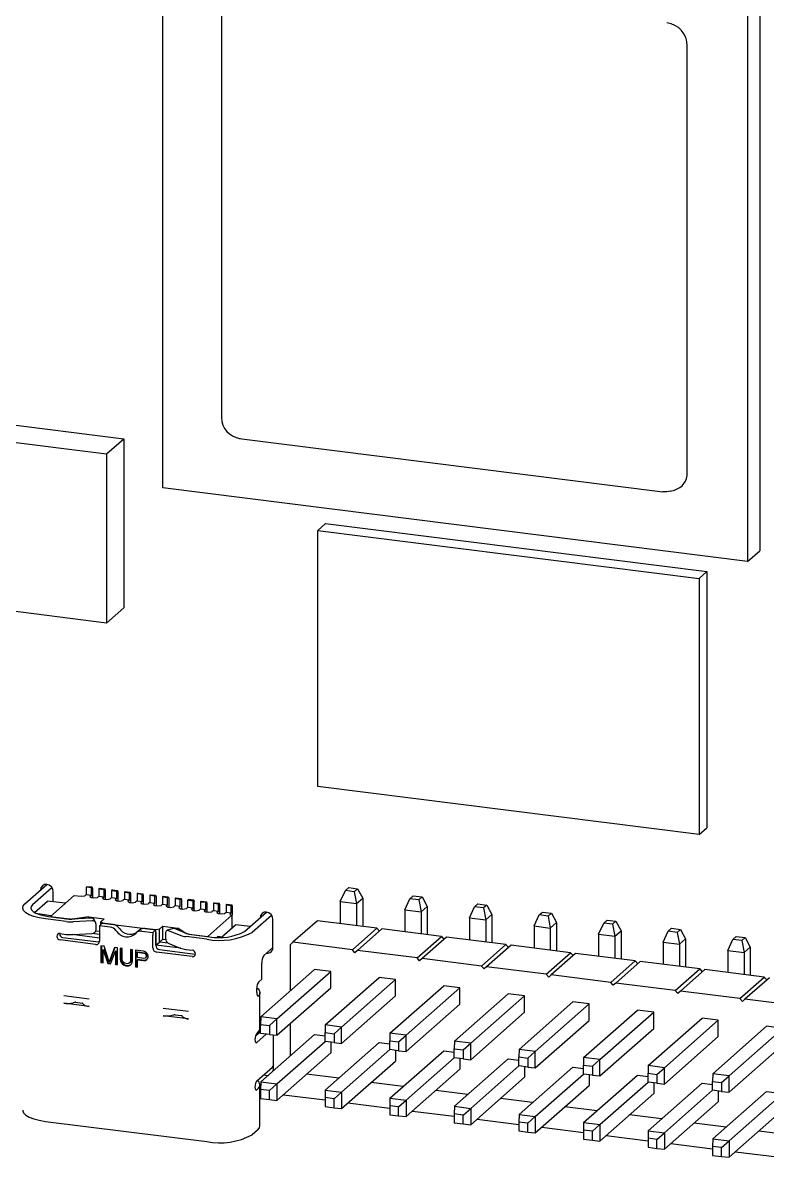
# Model space of a CAD drawing. Header units: millimetres. Extents: x 2 to 1109, y 2 to 430.
# Drawn here: x 430.37 to 457.77, y 232.26 to 274.01 of the extents above; entities that cross this region are included whole.
import ezdxf

# ---------------------------------------------------------------- set-up
doc = ezdxf.new("R2010")
doc.units = ezdxf.units.MM
doc.header["$LTSCALE"] = 0.5
doc.layers.add('几何体', color=7, linetype='Continuous')

msp = doc.modelspace()

# ---------------------------------------------------------------- linework, layer by layer
at = {"layer": '几何体'}
for p, q in [((435.527, 256.896), (435.527, 278.581)), ((457.487, 276.263), (457.487, 254.578)), ((457.042, 275.87), (457.042, 254.186)), ((437.681, 275.169), (437.681, 259.462)), ((454.825, 257.454), (454.825, 273.161)), ((427.546, 259.526), (434.094, 258.701)), ((426.91, 258.965), (433.458, 258.14)), ((433.458, 258.14), (434.094, 258.701)), ((434.094, 258.701), (434.094, 252.479)), ((438.342, 258.713), (453.926, 256.749)), ((433.458, 258.14), (433.458, 251.918)), ((457.042, 254.186), (435.527, 256.896)), ((454.189, 256.767), (454.352, 256.812)), ((453.941, 256.751), (453.926, 256.749)), ((441.225, 255.327), (441.508, 255.577)), ((441.508, 255.577), (455.54, 253.809)), ((441.225, 255.327), (455.257, 253.559)), ((441.225, 245.899), (441.225, 255.327)), ((457.042, 254.186), (457.487, 254.578)), ((455.257, 253.559), (455.54, 253.809)), ((455.257, 253.559), (455.257, 244.131)), ((455.54, 253.809), (455.54, 244.381)), ((433.458, 251.918), (426.91, 252.742)), ((433.458, 251.918), (434.094, 252.479)), ((455.257, 244.131), (441.225, 245.899)), ((455.257, 244.131), (455.54, 244.381)), ((430.455, 241.587), (431.26, 242.297)), ((431.447, 242.179), (430.736, 241.552)), ((432.735, 242.216), (432.71, 242.194)), ((432.897, 242.171), (432.71, 242.194)), ((432.71, 242.194), (432.71, 241.93)), ((432.922, 242.193), (432.735, 242.216)), ((432.897, 242.171), (432.922, 242.193)), ((432.897, 241.907), (432.897, 242.171)), ((432.922, 242.193), (432.939, 242.137)), ((442.245, 242.072), (442.368, 242.181)), ((442.368, 242.181), (442.694, 242.14)), ((431.389, 241.119), (432.269, 241.895)), ((431.494, 241.659), (431.494, 242.032)), ((432.269, 241.895), (432.526, 241.863)), ((432.526, 241.863), (432.655, 241.882)), ((432.71, 241.93), (432.655, 241.882)), ((432.71, 241.93), (432.897, 241.907)), ((432.842, 241.858), (432.897, 241.907)), ((432.842, 241.858), (432.9, 241.815)), ((432.9, 241.815), (432.994, 241.804)), ((432.939, 242.137), (432.939, 241.831)), ((432.939, 241.831), (432.939, 241.811)), ((432.994, 241.804), (433.123, 241.823)), ((433.178, 241.871), (433.123, 241.823)), ((433.202, 242.157), (433.178, 242.135)), ((433.178, 242.135), (433.365, 242.112)), ((433.178, 242.135), (433.178, 241.871)), ((433.178, 241.871), (433.365, 241.848)), ((433.202, 242.157), (433.389, 242.134)), ((433.31, 241.799), (433.365, 241.848)), ((433.31, 241.799), (433.368, 241.756)), ((433.365, 242.112), (433.389, 242.134)), ((433.365, 241.848), (433.365, 242.112)), ((433.368, 241.756), (433.462, 241.745)), ((433.389, 242.134), (433.407, 242.078)), ((433.407, 242.078), (433.407, 241.772)), ((433.407, 241.772), (433.407, 241.752)), ((433.462, 241.745), (433.59, 241.764)), ((433.645, 241.812), (433.59, 241.764)), ((433.67, 242.098), (433.645, 242.076)), ((433.645, 242.076), (433.832, 242.053)), ((433.645, 242.076), (433.645, 241.812)), ((433.645, 241.812), (433.832, 241.789)), ((433.67, 242.098), (433.857, 242.075)), ((433.778, 241.741), (433.832, 241.789)), ((433.832, 242.053), (433.857, 242.075)), ((433.832, 241.789), (433.832, 242.053)), ((433.857, 242.075), (433.875, 242.02)), ((433.875, 242.02), (433.875, 241.713)), ((434.113, 241.754), (434.058, 241.705)), ((434.138, 242.039), (434.113, 242.017)), ((434.113, 242.017), (434.3, 241.994)), ((434.113, 242.017), (434.113, 241.754)), ((434.113, 241.754), (434.3, 241.73)), ((434.138, 242.039), (434.325, 242.016)), ((434.3, 241.994), (434.325, 242.016)), ((434.3, 241.73), (434.3, 241.994)), ((434.325, 242.016), (434.342, 241.961)), ((434.342, 241.961), (434.342, 241.654)), ((434.605, 241.98), (434.581, 241.959)), ((434.581, 241.959), (434.768, 241.935)), ((434.581, 241.959), (434.581, 241.695)), ((434.605, 241.98), (434.792, 241.957)), ((434.768, 241.935), (434.792, 241.957)), ((434.768, 241.671), (434.768, 241.935)), ((434.792, 241.957), (434.81, 241.902)), ((434.81, 241.902), (434.81, 241.595)), ((435.073, 241.921), (435.048, 241.9)), ((435.048, 241.9), (435.235, 241.876)), ((435.048, 241.9), (435.048, 241.636)), ((435.073, 241.921), (435.26, 241.898)), ((435.235, 241.876), (435.26, 241.898)), ((435.235, 241.612), (435.235, 241.876)), ((435.26, 241.898), (435.278, 241.843)), ((435.278, 241.843), (435.278, 241.536)), ((435.541, 241.863), (435.516, 241.841)), ((435.516, 241.841), (435.703, 241.817)), ((435.516, 241.841), (435.516, 241.577)), ((435.541, 241.863), (435.728, 241.839)), ((435.703, 241.817), (435.728, 241.839)), ((435.703, 241.553), (435.703, 241.817)), ((435.728, 241.839), (435.746, 241.784)), ((435.746, 241.784), (435.746, 241.477)), ((436.009, 241.804), (435.984, 241.782)), ((435.984, 241.782), (436.171, 241.758)), ((435.984, 241.782), (435.984, 241.518)), ((436.009, 241.804), (436.196, 241.78)), ((436.171, 241.758), (436.196, 241.78)), ((436.171, 241.494), (436.171, 241.758)), ((436.196, 241.78), (436.213, 241.725)), ((442.057, 241.667), (442.245, 242.072)), ((442.571, 242.031), (442.245, 242.072)), ((442.694, 242.14), (442.571, 242.031)), ((442.571, 242.031), (442.656, 241.592)), ((442.656, 241.592), (442.882, 241.791)), ((442.694, 242.14), (442.882, 241.791)), ((442.882, 241.791), (442.882, 240.749)), ((444.433, 241.368), (444.621, 241.773)), ((444.621, 241.773), (444.744, 241.882)), ((444.947, 241.732), (444.621, 241.773)), ((444.744, 241.882), (445.07, 241.841)), ((445.07, 241.841), (444.947, 241.732)), ((445.07, 241.841), (445.258, 241.492)), ((430.807, 241.266), (431.283, 241.686)), ((431.938, 241.603), (431.283, 241.686)), ((433.778, 241.741), (433.836, 241.698)), ((433.836, 241.698), (433.929, 241.686)), ((433.875, 241.713), (433.874, 241.693)), ((433.929, 241.686), (434.058, 241.705)), ((434.245, 241.682), (434.3, 241.73)), ((434.245, 241.682), (434.303, 241.639)), ((434.303, 241.639), (434.397, 241.627)), ((434.342, 241.654), (434.342, 241.634)), ((434.397, 241.627), (434.526, 241.646)), ((434.581, 241.695), (434.526, 241.646)), ((434.581, 241.695), (434.768, 241.671)), ((434.713, 241.623), (434.768, 241.671)), ((434.713, 241.623), (434.771, 241.58)), ((434.771, 241.58), (434.865, 241.568)), ((434.81, 241.595), (434.81, 241.575)), ((434.865, 241.568), (434.994, 241.587)), ((435.048, 241.636), (434.994, 241.587)), ((435.048, 241.636), (435.235, 241.612)), ((435.181, 241.564), (435.235, 241.612)), ((435.181, 241.564), (435.239, 241.521)), ((435.239, 241.521), (435.332, 241.509)), ((435.278, 241.536), (435.278, 241.516)), ((435.332, 241.509), (435.461, 241.528)), ((435.516, 241.577), (435.461, 241.528)), ((435.516, 241.577), (435.703, 241.553)), ((435.648, 241.505), (435.703, 241.553)), ((435.648, 241.505), (435.707, 241.462)), ((435.707, 241.462), (435.8, 241.45)), ((435.746, 241.477), (435.745, 241.457)), ((435.8, 241.45), (435.929, 241.469)), ((435.984, 241.518), (435.929, 241.469)), ((435.984, 241.518), (436.171, 241.494)), ((436.116, 241.446), (436.171, 241.494)), ((436.116, 241.446), (436.174, 241.403)), ((436.174, 241.403), (436.268, 241.391)), ((436.213, 241.725), (436.213, 241.419)), ((436.213, 241.419), (436.213, 241.398)), ((436.268, 241.391), (436.397, 241.411)), ((436.451, 241.459), (436.397, 241.411)), ((436.451, 241.723), (436.476, 241.745)), ((436.451, 241.723), (436.639, 241.699)), ((436.451, 241.459), (436.451, 241.723)), ((436.451, 241.459), (436.639, 241.435)), ((436.663, 241.721), (436.476, 241.745)), ((436.584, 241.387), (436.639, 241.435)), ((436.584, 241.387), (436.642, 241.344)), ((436.639, 241.699), (436.663, 241.721)), ((436.639, 241.435), (436.639, 241.699)), ((436.642, 241.344), (436.735, 241.332)), ((436.663, 241.721), (436.681, 241.666)), ((436.681, 241.36), (436.681, 241.666)), ((436.681, 241.36), (436.681, 241.339)), ((436.735, 241.332), (436.864, 241.352)), ((436.919, 241.4), (436.864, 241.352)), ((436.944, 241.686), (436.919, 241.664)), ((436.919, 241.664), (437.106, 241.64)), ((436.919, 241.664), (436.919, 241.4)), ((436.919, 241.4), (437.106, 241.376)), ((436.944, 241.686), (437.131, 241.662)), ((437.051, 241.328), (437.106, 241.376)), ((437.106, 241.64), (437.131, 241.662)), ((437.106, 241.376), (437.106, 241.64)), ((437.131, 241.662), (437.149, 241.607)), ((437.149, 241.607), (437.149, 241.301)), ((437.387, 241.341), (437.332, 241.293)), ((437.412, 241.627), (437.387, 241.605)), ((437.387, 241.605), (437.574, 241.581)), ((437.387, 241.605), (437.387, 241.341)), ((437.387, 241.341), (437.574, 241.317)), ((437.412, 241.627), (437.599, 241.603)), ((437.574, 241.581), (437.599, 241.603)), ((437.574, 241.317), (437.574, 241.581)), ((437.599, 241.603), (437.616, 241.548)), ((437.616, 241.548), (437.616, 241.242)), ((437.879, 241.568), (437.855, 241.546)), ((437.855, 241.546), (438.042, 241.523)), ((437.855, 241.546), (437.855, 241.282)), ((437.879, 241.568), (438.066, 241.544)), ((438.042, 241.523), (438.066, 241.544)), ((438.042, 241.259), (438.042, 241.523)), ((438.066, 241.544), (438.084, 241.489)), ((438.084, 241.489), (438.084, 241.183)), ((442.057, 241.667), (442.656, 241.592)), ((442.057, 241.667), (442.057, 240.853)), ((442.656, 241.592), (442.656, 240.778)), ((444.433, 241.368), (445.032, 241.292)), ((444.433, 241.368), (444.433, 240.554)), ((444.947, 241.732), (445.032, 241.292)), ((445.032, 241.292), (445.258, 241.492)), ((445.258, 241.492), (445.258, 240.45)), ((446.809, 241.068), (446.996, 241.474)), ((446.996, 241.474), (447.12, 241.582)), ((447.323, 241.433), (446.996, 241.474)), ((447.12, 241.582), (447.446, 241.541)), ((447.446, 241.541), (447.323, 241.433)), ((447.323, 241.433), (447.407, 240.993)), ((447.446, 241.541), (447.634, 241.192)), ((431.424, 241.149), (430.924, 241.212)), ((431.974, 240.933), (431.212, 241.029)), ((431.318, 241.122), (432.08, 241.026)), ((431.389, 241.113), (431.389, 241.119)), ((431.389, 241.119), (432.076, 241.032)), ((432.874, 241.06), (432.183, 241.023)), ((432.923, 240.962), (432.232, 240.924)), ((432.81, 241.1), (432.291, 241.032)), ((432.81, 241.1), (433.372, 241.029)), ((432.81, 241.057), (432.81, 241.1)), ((433.057, 240.886), (433.009, 240.985)), ((433.372, 241.029), (433.248, 240.92)), ((433.306, 240.877), (433.248, 240.92)), ((433.248, 240.826), (433.248, 240.92)), ((437.051, 241.328), (437.11, 241.285)), ((437.11, 241.285), (437.203, 241.273)), ((437.149, 241.301), (437.148, 241.28)), ((437.188, 240.388), (438.068, 241.164)), ((437.203, 241.273), (437.332, 241.293)), ((437.519, 241.269), (437.574, 241.317)), ((437.519, 241.269), (437.577, 241.226)), ((437.577, 241.226), (437.671, 241.214)), ((437.616, 241.242), (437.616, 241.221)), ((437.671, 241.214), (437.8, 241.234)), ((437.8, 241.234), (437.855, 241.282)), ((437.855, 241.282), (438.042, 241.259)), ((438.042, 241.259), (437.987, 241.21)), ((437.987, 241.21), (438.045, 241.167)), ((438.045, 241.167), (438.068, 241.164)), ((438.068, 241.164), (438.068, 240.693)), ((438.537, 240.569), (439.342, 241.279)), ((439.529, 241.161), (438.818, 240.534)), ((439.576, 239.977), (439.576, 241.014)), ((441.212, 240.96), (440.314, 240.168)), ((443.401, 240.684), (441.212, 240.96)), ((445.032, 241.292), (445.032, 240.479)), ((446.809, 241.068), (447.407, 240.993)), ((446.809, 241.068), (446.809, 240.255)), ((447.407, 240.993), (447.634, 241.192)), ((447.407, 240.993), (447.407, 240.179)), ((447.634, 241.192), (447.634, 240.151)), ((449.185, 240.769), (449.372, 241.174)), ((449.372, 241.174), (449.496, 241.283)), ((449.699, 241.133), (449.372, 241.174)), ((449.496, 241.283), (449.822, 241.242)), ((449.822, 241.242), (449.699, 241.133)), ((449.699, 241.133), (449.783, 240.694)), ((449.822, 241.242), (450.01, 240.893)), ((451.748, 240.875), (451.872, 240.984)), ((451.872, 240.984), (452.198, 240.943)), ((452.198, 240.943), (452.075, 240.834)), ((452.198, 240.943), (452.386, 240.594)), ((433.064, 240.596), (433.195, 240.58)), ((433.071, 240.64), (433.071, 240.828)), ((433.195, 240.779), (433.301, 240.872)), ((433.195, 240.779), (433.195, 240.684)), ((433.593, 240.729), (433.195, 240.779)), ((433.195, 240.684), (433.195, 240.213)), ((433.699, 240.822), (433.301, 240.872)), ((433.306, 240.877), (433.306, 240.872)), ((433.306, 240.877), (435.271, 240.629)), ((434.669, 240.617), (434.563, 240.524)), ((434.761, 240.581), (435.159, 240.531)), ((435.265, 240.625), (434.867, 240.675)), ((435.265, 240.625), (435.159, 240.531)), ((435.159, 240.531), (435.159, 240.437)), ((435.265, 240.531), (435.265, 240.625)), ((435.265, 240.531), (435.265, 240.059)), ((435.399, 240.649), (435.271, 240.629)), ((435.271, 240.064), (435.271, 240.629)), ((435.399, 240.649), (435.523, 240.758)), ((435.399, 240.177), (435.399, 240.649)), ((435.523, 240.758), (436.084, 240.687)), ((435.523, 240.287), (435.523, 240.758)), ((435.631, 240.506), (435.631, 240.317)), ((435.919, 240.675), (435.687, 240.612)), ((435.726, 240.608), (436.169, 240.428)), ((436.402, 240.491), (435.958, 240.672)), ((436.34, 240.522), (436.084, 240.687)), ((436.084, 240.62), (436.084, 240.687)), ((437.691, 240.36), (438.205, 240.814)), ((438.738, 240.746), (438.205, 240.814)), ((442.503, 239.892), (443.401, 240.684)), ((443.588, 240.66), (442.69, 239.869)), ((443.401, 240.684), (443.495, 240.578)), ((445.777, 240.385), (443.588, 240.66)), ((449.185, 240.769), (449.783, 240.694)), ((449.185, 240.769), (449.185, 239.955)), ((449.783, 240.694), (450.01, 240.893)), ((449.783, 240.694), (449.783, 239.88)), ((450.01, 240.893), (450.01, 239.851)), ((451.561, 240.47), (451.748, 240.875)), ((452.075, 240.834), (451.748, 240.875)), ((452.075, 240.834), (452.159, 240.394)), ((452.159, 240.394), (452.386, 240.594)), ((452.386, 240.594), (452.386, 239.552)), ((453.937, 240.17), (454.124, 240.576)), ((454.124, 240.576), (454.248, 240.684)), ((454.451, 240.535), (454.124, 240.576)), ((454.248, 240.684), (454.574, 240.643)), ((454.574, 240.643), (454.451, 240.535)), ((454.451, 240.535), (454.535, 240.095)), ((454.574, 240.643), (454.762, 240.294)), ((431.734, 240.48), (431.734, 240.491)), ((431.745, 240.49), (431.974, 240.461)), ((433.054, 240.089), (431.745, 240.254)), ((431.851, 240.348), (433.161, 240.183)), ((433.195, 240.325), (432.197, 240.451)), ((432.232, 240.453), (432.919, 240.49)), ((432.919, 240.49), (432.923, 240.49)), ((433.195, 240.455), (432.919, 240.49)), ((435.159, 239.966), (435.159, 240.437)), ((435.271, 240.064), (435.399, 240.177)), ((435.399, 240.177), (435.523, 240.287)), ((435.729, 240.136), (435.399, 240.177)), ((435.523, 240.287), (435.636, 240.272)), ((435.729, 240.136), (435.726, 240.137)), ((435.729, 240.136), (436.169, 239.956)), ((437.142, 240.281), (436.38, 240.378)), ((436.486, 240.471), (437.248, 240.375)), ((436.501, 240.474), (437.188, 240.388)), ((437.188, 240.383), (437.188, 240.388)), ((437.551, 240.378), (437.524, 240.354)), ((437.644, 240.366), (437.551, 240.378)), ((437.63, 240.354), (437.644, 240.366)), ((437.644, 240.354), (437.644, 240.366)), ((437.691, 240.36), (437.691, 240.355)), ((437.722, 240.356), (437.691, 240.36)), ((440.314, 240.168), (440.221, 240.085)), ((440.221, 238.388), (440.221, 240.085)), ((442.503, 239.892), (440.314, 240.168)), ((444.879, 239.593), (445.777, 240.385)), ((445.964, 240.361), (445.066, 239.569)), ((445.777, 240.385), (445.871, 240.279)), ((448.153, 240.085), (445.964, 240.361)), ((447.255, 239.293), (448.153, 240.085)), ((448.153, 240.085), (448.247, 239.979)), ((451.561, 240.47), (452.159, 240.394)), ((451.561, 240.47), (451.561, 239.656)), ((452.159, 240.394), (452.159, 239.581)), ((453.937, 240.17), (454.535, 240.095)), ((453.937, 240.17), (453.937, 239.357)), ((454.535, 240.095), (454.762, 240.294)), ((454.535, 240.095), (454.535, 239.281)), ((454.762, 240.294), (454.762, 239.253)), ((456.313, 239.871), (456.5, 240.276)), ((456.5, 240.276), (456.624, 240.385)), ((456.827, 240.235), (456.5, 240.276)), ((456.624, 240.385), (456.95, 240.344)), ((456.95, 240.344), (456.827, 240.235)), ((456.827, 240.235), (456.911, 239.796)), ((456.95, 240.344), (457.138, 239.995)), ((433.365, 240.022), (433.251, 240.036)), ((433.251, 240.036), (433.251, 239.423)), ((433.269, 240.034), (433.269, 239.439)), ((433.327, 239.896), (433.345, 239.912)), ((433.327, 239.414), (433.327, 239.896)), ((433.327, 239.896), (433.504, 239.392)), ((433.345, 239.912), (433.522, 239.407)), ((433.555, 239.45), (433.365, 240.022)), ((433.745, 239.974), (433.555, 239.45)), ((433.756, 239.973), (433.573, 239.466)), ((433.606, 239.379), (433.783, 239.839)), ((433.859, 239.96), (433.745, 239.974)), ((433.783, 239.839), (433.801, 239.854)), ((433.783, 239.839), (433.783, 239.356)), ((433.801, 239.854), (433.801, 239.372)), ((433.859, 239.347), (433.859, 239.96)), ((434.036, 239.937), (433.96, 239.947)), ((433.96, 239.947), (433.96, 239.543)), ((433.978, 239.945), (433.978, 239.558)), ((434.036, 239.533), (434.036, 239.937)), ((434.416, 239.889), (434.34, 239.899)), ((434.34, 239.899), (434.34, 239.495)), ((434.358, 239.897), (434.358, 239.51)), ((434.416, 239.485), (434.416, 239.889)), ((434.822, 239.838), (434.518, 239.877)), ((434.518, 239.877), (434.518, 239.264)), ((434.535, 239.874), (434.535, 239.279)), ((434.594, 239.802), (434.611, 239.818)), ((434.594, 239.606), (434.594, 239.802)), ((434.594, 239.802), (434.834, 239.772)), ((434.611, 239.818), (434.852, 239.787)), ((434.885, 239.817), (434.822, 239.838)), ((434.834, 239.772), (434.852, 239.787)), ((434.834, 239.772), (434.872, 239.754)), ((434.852, 239.787), (434.89, 239.769)), ((434.872, 239.754), (434.89, 239.769)), ((434.872, 239.754), (434.898, 239.725)), ((434.936, 239.772), (434.885, 239.817)), ((434.89, 239.769), (434.915, 239.74)), ((434.898, 239.725), (434.915, 239.74)), ((434.898, 239.725), (434.91, 239.684)), ((434.91, 239.684), (434.928, 239.699)), ((434.91, 239.684), (434.91, 239.645)), ((434.91, 239.645), (434.928, 239.66)), ((434.915, 239.74), (434.928, 239.699)), ((434.928, 239.66), (434.915, 239.623)), ((434.928, 239.699), (434.928, 239.66)), ((434.974, 239.715), (434.936, 239.772)), ((434.986, 239.674), (434.974, 239.715)), ((434.986, 239.622), (434.986, 239.674)), ((436.193, 239.948), (435.271, 240.064)), ((436.609, 239.641), (435.299, 239.806)), ((435.406, 239.9), (436.715, 239.735)), ((436.38, 239.906), (436.609, 239.877)), ((436.726, 239.734), (436.715, 239.735)), ((439.246, 239.685), (439.576, 239.977)), ((442.597, 239.786), (442.503, 239.892)), ((442.69, 239.869), (442.597, 239.786)), ((444.879, 239.593), (442.69, 239.869)), ((448.34, 240.062), (447.442, 239.27)), ((450.529, 239.786), (448.34, 240.062)), ((449.631, 238.994), (450.529, 239.786)), ((450.716, 239.762), (449.818, 238.97)), ((450.529, 239.786), (450.623, 239.68)), ((452.905, 239.487), (450.716, 239.762)), ((456.313, 239.871), (456.911, 239.796)), ((456.313, 239.871), (456.313, 239.057)), ((456.911, 239.796), (457.138, 239.995)), ((456.911, 239.796), (456.911, 238.982)), ((457.138, 239.995), (457.138, 238.953)), ((433.251, 239.423), (433.269, 239.439)), ((433.251, 239.423), (433.327, 239.414)), ((433.269, 239.439), (433.327, 239.432)), ((433.504, 239.392), (433.522, 239.407)), ((433.504, 239.392), (433.606, 239.379)), ((433.522, 239.407), (433.612, 239.396)), ((433.555, 239.45), (433.573, 239.466)), ((433.783, 239.356), (433.801, 239.372)), ((433.783, 239.356), (433.859, 239.347)), ((433.801, 239.372), (433.859, 239.365)), ((433.96, 239.543), (433.978, 239.558)), ((433.96, 239.543), (433.973, 239.476)), ((433.973, 239.476), (433.991, 239.492)), ((433.973, 239.476), (433.998, 239.421)), ((433.978, 239.558), (433.991, 239.492)), ((433.991, 239.492), (434.016, 239.436)), ((433.998, 239.421), (434.016, 239.436)), ((433.998, 239.421), (434.049, 239.362)), ((434.016, 239.436), (434.067, 239.378)), ((434.049, 239.479), (434.036, 239.533)), ((434.074, 239.437), (434.049, 239.479)), ((434.049, 239.362), (434.067, 239.378)), ((434.049, 239.362), (434.1, 239.33)), ((434.067, 239.378), (434.117, 239.345)), ((434.112, 239.406), (434.074, 239.437)), ((434.1, 239.33), (434.117, 239.345)), ((434.1, 239.33), (434.163, 239.309)), ((434.163, 239.387), (434.112, 239.406)), ((434.117, 239.345), (434.181, 239.324)), ((434.214, 239.38), (434.163, 239.387)), ((434.163, 239.309), (434.181, 239.324)), ((434.163, 239.309), (434.214, 239.302)), ((434.181, 239.324), (434.231, 239.318)), ((434.264, 239.387), (434.214, 239.38)), ((434.214, 239.302), (434.231, 239.318)), ((434.214, 239.302), (434.277, 239.307)), ((434.231, 239.318), (434.295, 239.323)), ((434.302, 239.408), (434.264, 239.387)), ((434.277, 239.307), (434.328, 239.327)), ((434.277, 239.307), (434.295, 239.323)), ((434.295, 239.323), (434.345, 239.342)), ((434.328, 239.444), (434.302, 239.408)), ((434.302, 239.408), (434.32, 239.424)), ((434.345, 239.46), (434.32, 239.424)), ((434.34, 239.495), (434.328, 239.444)), ((434.328, 239.444), (434.345, 239.46)), ((434.328, 239.327), (434.378, 239.373)), ((434.34, 239.495), (434.358, 239.51)), ((434.358, 239.51), (434.345, 239.46)), ((434.378, 239.373), (434.404, 239.422)), ((434.404, 239.422), (434.416, 239.485)), ((434.518, 239.264), (434.535, 239.279)), ((434.518, 239.264), (434.594, 239.254)), ((434.535, 239.279), (434.594, 239.272)), ((434.834, 239.576), (434.594, 239.606)), ((434.594, 239.528), (434.611, 239.544)), ((434.594, 239.254), (434.594, 239.528)), ((434.594, 239.528), (434.822, 239.499)), ((434.611, 239.544), (434.839, 239.515)), ((434.822, 239.499), (434.839, 239.515)), ((434.822, 239.499), (434.885, 239.504)), ((434.872, 239.584), (434.834, 239.576)), ((434.839, 239.515), (434.903, 239.52)), ((434.898, 239.607), (434.872, 239.584)), ((434.872, 239.584), (434.89, 239.6)), ((434.885, 239.504), (434.936, 239.537)), ((434.885, 239.504), (434.903, 239.52)), ((434.915, 239.623), (434.89, 239.6)), ((434.91, 239.645), (434.898, 239.607)), ((434.898, 239.607), (434.915, 239.623)), ((434.903, 239.52), (434.943, 239.546)), ((434.936, 239.537), (434.974, 239.585)), ((434.974, 239.585), (434.986, 239.622)), ((439.166, 238.814), (439.166, 239.403)), ((444.973, 239.487), (444.879, 239.593)), ((445.066, 239.569), (444.973, 239.487)), ((447.255, 239.293), (445.066, 239.569)), ((447.349, 239.187), (447.255, 239.293)), ((447.442, 239.27), (447.349, 239.187)), ((449.631, 238.994), (447.442, 239.27)), ((452.007, 238.695), (452.905, 239.487)), ((453.092, 239.463), (452.194, 238.671)), ((452.905, 239.487), (452.999, 239.381)), ((455.281, 239.187), (453.092, 239.463)), ((439.129, 237.426), (441.109, 239.172)), ((439.728, 237.35), (441.708, 239.097)), ((441.708, 239.097), (441.109, 239.172)), ((441.505, 237.127), (443.485, 238.873)), ((441.708, 238.493), (441.708, 239.097)), ((444.084, 238.797), (443.485, 238.873)), ((449.725, 238.888), (449.631, 238.994)), ((449.818, 238.97), (449.725, 238.888)), ((452.007, 238.695), (449.818, 238.97)), ((454.383, 238.395), (455.281, 239.187)), ((455.468, 239.164), (454.57, 238.372)), ((455.281, 239.187), (455.374, 239.081)), ((457.657, 238.888), (455.468, 239.164)), ((456.759, 238.096), (457.657, 238.888)), ((457.844, 238.864), (456.946, 238.072)), ((457.657, 238.888), (457.75, 238.782)), ((438.988, 238.326), (438.988, 238.468)), ((439.005, 238.609), (439.068, 238.727)), ((439.058, 238.719), (439.166, 238.814)), ((439.728, 236.747), (441.708, 238.493)), ((442.104, 237.051), (444.084, 238.797)), ((443.881, 236.827), (445.861, 238.573)), ((444.084, 238.194), (444.084, 238.797)), ((444.48, 236.752), (446.46, 238.498)), ((446.46, 238.498), (445.861, 238.573)), ((446.46, 237.894), (446.46, 238.498)), ((452.101, 238.589), (452.007, 238.695)), ((452.194, 238.671), (452.101, 238.589)), ((454.383, 238.395), (452.194, 238.671)), ((431.887, 238.209), (432.819, 238.092)), ((439.1, 236.996), (439.1, 238.316)), ((442.104, 236.448), (444.084, 238.194)), ((446.257, 236.528), (448.237, 238.274)), ((446.856, 236.452), (448.836, 238.199)), ((448.836, 238.199), (448.237, 238.274)), ((448.836, 237.595), (448.836, 238.199)), ((454.476, 238.289), (454.383, 238.395)), ((454.57, 238.372), (454.476, 238.289)), ((456.759, 238.096), (454.57, 238.372)), ((456.852, 237.99), (456.759, 238.096)), ((456.946, 238.072), (456.852, 237.99)), ((459.135, 237.797), (456.946, 238.072)), ((432.819, 237.809), (431.887, 237.927)), ((432.279, 237.958), (432.228, 237.944)), ((432.327, 237.96), (432.555, 237.931)), ((432.598, 237.897), (432.587, 237.919)), ((435.535, 237.75), (436.467, 237.632)), ((444.48, 236.148), (446.46, 237.894)), ((446.856, 235.849), (448.836, 237.595)), ((448.633, 236.229), (450.613, 237.975)), ((449.232, 236.153), (451.212, 237.899)), ((451.212, 237.899), (450.613, 237.975)), ((451.009, 235.929), (452.989, 237.675)), ((451.212, 237.296), (451.212, 237.899)), ((451.608, 235.854), (453.588, 237.6)), ((453.588, 237.6), (452.989, 237.675)), ((453.588, 236.996), (453.588, 237.6)), ((436.467, 237.35), (435.535, 237.467)), ((435.876, 237.485), (435.927, 237.498)), ((435.976, 237.501), (436.203, 237.472)), ((436.246, 237.438), (436.235, 237.459)), ((439.129, 237.426), (439.124, 237.147)), ((439.728, 237.35), (439.129, 237.426)), ((439.451, 237.106), (439.728, 237.35)), ((439.728, 236.747), (439.728, 237.35)), ((440.221, 235.994), (440.221, 237.181)), ((449.232, 235.55), (451.212, 237.296)), ((453.385, 235.63), (455.365, 237.376)), ((453.984, 235.554), (455.964, 237.301)), ((455.964, 237.301), (455.365, 237.376)), ((455.964, 236.697), (455.964, 237.301)), ((438.937, 236.726), (439.124, 236.891)), ((438.98, 236.811), (439.016, 236.843)), ((439.332, 236.792), (438.98, 236.481)), ((439.085, 236.931), (439.085, 236.856)), ((439.124, 237.147), (439.451, 237.106)), ((439.124, 236.818), (439.124, 237.147)), ((439.451, 236.777), (439.124, 236.818)), ((439.129, 235.031), (441.109, 236.777)), ((439.451, 237.106), (439.451, 236.777)), ((439.451, 236.777), (439.728, 236.747)), ((439.599, 235.495), (439.599, 236.761)), ((441.109, 236.777), (441.5, 236.728)), ((441.505, 237.127), (441.5, 236.847)), ((441.5, 236.847), (441.826, 236.806)), ((441.5, 236.519), (441.5, 236.847)), ((442.104, 237.051), (441.505, 237.127)), ((441.826, 236.806), (442.104, 237.051)), ((441.826, 236.806), (441.826, 236.477)), ((442.104, 236.448), (442.104, 237.051)), ((443.881, 236.827), (443.876, 236.548)), ((444.48, 236.752), (443.881, 236.827)), ((444.202, 236.507), (444.48, 236.752)), ((444.48, 236.148), (444.48, 236.752)), ((451.608, 235.25), (453.588, 236.996)), ((455.761, 235.331), (457.741, 237.077)), ((456.36, 235.255), (458.34, 237.001)), ((458.34, 237.001), (457.741, 237.077)), ((439.728, 234.956), (441.5, 236.519)), ((441.826, 236.477), (441.5, 236.519)), ((441.505, 234.732), (443.485, 236.478)), ((441.708, 236.492), (441.708, 236.098)), ((441.826, 236.477), (442.104, 236.448)), ((443.485, 236.478), (443.876, 236.429)), ((443.876, 236.548), (444.202, 236.507)), ((443.876, 236.219), (443.876, 236.548)), ((444.202, 236.507), (444.202, 236.178)), ((446.257, 236.528), (446.252, 236.249)), ((446.856, 236.452), (446.257, 236.528)), ((446.578, 236.208), (446.856, 236.452)), ((446.856, 235.849), (446.856, 236.452)), ((453.984, 234.951), (455.964, 236.697)), ((456.36, 234.652), (458.34, 236.398)), ((439.728, 234.352), (441.708, 236.098)), ((442.104, 234.656), (443.876, 236.219)), ((444.202, 236.178), (443.876, 236.219)), ((443.881, 234.432), (445.861, 236.179)), ((444.084, 236.193), (444.084, 235.799)), ((444.202, 236.178), (444.48, 236.148)), ((444.48, 234.357), (446.252, 235.92)), ((445.861, 236.179), (446.252, 236.129)), ((446.252, 236.249), (446.578, 236.208)), ((446.252, 235.92), (446.252, 236.249)), ((446.578, 235.879), (446.252, 235.92)), ((446.578, 236.208), (446.578, 235.879)), ((448.633, 236.229), (448.628, 235.949)), ((448.628, 235.949), (448.954, 235.908)), ((448.628, 235.621), (448.628, 235.949)), ((449.232, 236.153), (448.633, 236.229)), ((448.954, 235.908), (449.232, 236.153)), ((448.954, 235.908), (448.954, 235.579)), ((449.232, 235.55), (449.232, 236.153)), ((451.009, 235.929), (451.004, 235.65)), ((451.608, 235.854), (451.009, 235.929)), ((438.98, 235.067), (439.56, 235.578)), ((439.593, 235.44), (439.599, 235.495)), ((439.599, 235.661), (439.597, 235.652)), ((442.104, 234.053), (444.084, 235.799)), ((444.48, 233.754), (446.46, 235.5)), ((446.257, 234.133), (448.237, 235.879)), ((446.46, 235.894), (446.46, 235.5)), ((446.578, 235.879), (446.856, 235.849)), ((446.856, 234.058), (448.628, 235.621)), ((448.237, 235.879), (448.628, 235.83)), ((448.954, 235.579), (448.628, 235.621)), ((448.633, 233.834), (450.613, 235.58)), ((448.836, 235.594), (448.836, 235.2)), ((448.954, 235.579), (449.232, 235.55)), ((450.613, 235.58), (451.004, 235.531)), ((451.004, 235.65), (451.33, 235.609)), ((451.004, 235.321), (451.004, 235.65)), ((451.33, 235.609), (451.608, 235.854)), ((451.33, 235.609), (451.33, 235.28)), ((451.608, 235.25), (451.608, 235.854)), ((453.385, 235.63), (453.38, 235.351)), ((453.984, 235.554), (453.385, 235.63)), ((453.706, 235.31), (453.984, 235.554)), ((453.984, 234.951), (453.984, 235.554)), ((441.998, 235.166), (440.819, 235.315)), ((446.856, 233.454), (448.836, 235.2)), ((449.232, 233.758), (451.004, 235.321)), ((451.33, 235.28), (451.004, 235.321)), ((451.009, 233.534), (452.989, 235.281)), ((451.212, 235.295), (451.212, 234.901)), ((451.33, 235.28), (451.608, 235.25)), ((452.989, 235.281), (453.38, 235.231)), ((453.38, 235.351), (453.706, 235.31)), ((453.38, 235.022), (453.38, 235.351)), ((453.706, 235.31), (453.706, 234.981)), ((455.761, 235.331), (455.756, 235.051)), ((456.36, 235.255), (455.761, 235.331)), ((456.082, 235.01), (456.36, 235.255)), ((456.36, 234.652), (456.36, 235.255)), ((439.016, 234.768), (438.98, 234.737)), ((439.1, 233.413), (439.1, 234.922)), ((439.1, 234.668), (439.124, 234.665)), ((439.129, 235.031), (439.124, 234.752)), ((439.451, 234.711), (439.124, 234.752)), ((439.124, 234.752), (439.124, 234.423)), ((439.129, 235.031), (439.728, 234.956)), ((439.451, 234.711), (439.728, 234.956)), ((439.451, 234.382), (439.451, 234.711)), ((439.728, 234.956), (439.728, 234.352)), ((441.505, 234.732), (441.5, 234.453)), ((441.505, 234.732), (442.104, 234.656)), ((441.826, 234.412), (442.104, 234.656)), ((442.104, 234.656), (442.104, 234.053)), ((444.374, 234.867), (443.195, 235.015)), ((446.75, 234.568), (445.571, 234.716)), ((449.232, 233.155), (451.212, 234.901)), ((451.608, 233.459), (453.38, 235.022)), ((453.706, 234.981), (453.38, 235.022)), ((453.385, 233.235), (455.365, 234.981)), ((453.588, 234.996), (453.588, 234.602)), ((453.706, 234.981), (453.984, 234.951)), ((453.984, 233.16), (455.756, 234.722)), ((455.365, 234.981), (455.756, 234.932)), ((455.756, 235.051), (456.082, 235.01)), ((455.756, 234.722), (455.756, 235.051)), ((456.082, 234.681), (455.756, 234.722)), ((455.761, 232.936), (457.741, 234.682)), ((455.964, 234.696), (455.964, 234.302)), ((456.082, 235.01), (456.082, 234.681)), ((456.082, 234.681), (456.36, 234.652)), ((457.741, 234.682), (458.132, 234.633)), ((439.124, 234.423), (439.451, 234.382)), ((439.451, 234.382), (439.728, 234.352)), ((439.963, 234.559), (441.5, 234.366)), ((441.826, 234.412), (441.5, 234.453)), ((441.5, 234.453), (441.5, 234.124)), ((441.826, 234.083), (441.826, 234.412)), ((442.339, 234.26), (443.876, 234.066)), ((443.881, 234.432), (443.876, 234.153)), ((443.881, 234.432), (444.48, 234.357)), ((444.202, 234.112), (444.48, 234.357)), ((444.48, 234.357), (444.48, 233.754)), ((449.126, 234.268), (447.947, 234.417)), ((451.608, 232.856), (453.588, 234.602)), ((453.984, 232.556), (455.964, 234.302)), ((456.36, 232.86), (458.132, 234.423)), ((441.5, 234.124), (441.826, 234.083)), ((441.826, 234.083), (442.104, 234.053)), ((444.202, 234.112), (443.876, 234.153)), ((443.876, 234.153), (443.876, 233.824)), ((443.876, 233.824), (444.202, 233.783)), ((444.202, 233.783), (444.202, 234.112)), ((444.715, 233.961), (446.252, 233.767)), ((446.257, 234.133), (446.252, 233.854)), ((446.578, 233.813), (446.252, 233.854)), ((446.252, 233.854), (446.252, 233.525)), ((446.257, 234.133), (446.856, 234.058)), ((446.578, 233.813), (446.856, 234.058)), ((446.856, 234.058), (446.856, 233.454)), ((448.633, 233.834), (448.628, 233.555)), ((448.633, 233.834), (449.232, 233.758)), ((451.502, 233.969), (450.323, 234.117)), ((453.878, 233.67), (452.699, 233.818)), ((456.36, 232.257), (458.34, 234.003)), ((431.212, 233.58), (437.142, 232.833)), ((444.202, 233.783), (444.48, 233.754)), ((446.252, 233.525), (446.578, 233.484)), ((446.578, 233.484), (446.578, 233.813)), ((446.578, 233.484), (446.856, 233.454)), ((447.091, 233.661), (448.628, 233.468)), ((448.954, 233.514), (448.628, 233.555)), ((448.628, 233.555), (448.628, 233.226)), ((448.954, 233.514), (449.232, 233.758)), ((448.954, 233.185), (448.954, 233.514)), ((449.232, 233.758), (449.232, 233.155)), ((451.009, 233.534), (451.004, 233.255)), ((451.009, 233.534), (451.608, 233.459)), ((451.33, 233.214), (451.608, 233.459)), ((451.608, 233.459), (451.608, 232.856)), ((456.254, 233.37), (455.075, 233.519)), ((439.016, 233.26), (438.818, 233.085)), ((448.628, 233.226), (448.954, 233.185)), ((448.954, 233.185), (449.232, 233.155)), ((449.467, 233.362), (451.004, 233.168)), ((451.33, 233.214), (451.004, 233.255)), ((451.004, 233.255), (451.004, 232.926)), ((451.33, 232.885), (451.33, 233.214)), ((451.843, 233.063), (453.38, 232.869)), ((453.385, 233.235), (453.38, 232.956)), ((453.385, 233.235), (453.984, 233.16)), ((453.706, 232.915), (453.984, 233.16)), ((453.984, 233.16), (453.984, 232.556)), ((458.63, 233.071), (457.451, 233.219)), ((451.004, 232.926), (451.33, 232.885)), ((451.33, 232.885), (451.608, 232.856)), ((453.706, 232.915), (453.38, 232.956)), ((453.38, 232.956), (453.38, 232.627)), ((453.38, 232.627), (453.706, 232.586)), ((453.706, 232.586), (453.706, 232.915)), ((453.706, 232.586), (453.984, 232.556)), ((454.219, 232.763), (455.756, 232.57)), ((455.761, 232.936), (455.756, 232.657)), ((456.082, 232.616), (455.756, 232.657)), ((455.756, 232.657), (455.756, 232.328)), ((455.761, 232.936), (456.36, 232.86)), ((456.082, 232.616), (456.36, 232.86)), ((456.082, 232.287), (456.082, 232.616)), ((456.36, 232.86), (456.36, 232.257)), ((455.756, 232.328), (456.082, 232.287)), ((456.082, 232.287), (456.36, 232.257)), ((456.595, 232.464), (458.132, 232.27))]:
    msp.add_line(p, q, dxfattribs=at)
at = {"layer": '几何体', "flags": 128}
for points in [[(454.189, 256.767), (454.073, 256.748), (453.941, 256.751)], [(431.494, 242.032), (431.476, 242.124), (431.426, 242.207), (431.35, 242.268), (431.26, 242.297), (431.171, 242.29), (431.095, 242.249), (431.044, 242.179), (431.026, 242.091)], [(431.212, 241.029), (430.983, 241.066), (430.781, 241.118), (430.614, 241.182), (430.486, 241.256), (430.405, 241.336), (430.372, 241.42), (430.389, 241.505), (430.455, 241.587)], [(430.736, 241.552), (430.685, 241.489), (430.672, 241.424), (430.697, 241.359), (430.76, 241.297), (430.858, 241.24), (430.987, 241.191), (431.142, 241.151), (431.318, 241.122)], [(439.576, 241.014), (439.558, 241.106), (439.508, 241.189), (439.432, 241.25), (439.342, 241.279), (439.253, 241.272), (439.177, 241.231), (439.126, 241.161), (439.108, 241.073)], [(435.631, 240.506), (435.633, 240.533), (435.638, 240.557), (435.647, 240.578), (435.659, 240.594), (435.673, 240.606), (435.69, 240.612), (435.708, 240.613), (435.726, 240.608)], [(431.745, 240.49), (431.7, 240.487), (431.662, 240.466), (431.637, 240.431), (431.628, 240.387), (431.637, 240.341), (431.662, 240.299), (431.7, 240.269), (431.745, 240.254)], [(433.191, 240.182), (433.188, 240.182), (433.161, 240.183)], [(436.609, 239.641), (436.654, 239.645), (436.692, 239.666), (436.717, 239.701), (436.726, 239.745), (436.717, 239.791), (436.692, 239.832), (436.654, 239.863), (436.609, 239.877)], [(438.988, 238.492), (439.034, 238.452), (439.068, 238.411), (439.09, 238.369), (439.099, 238.327), (439.096, 238.284), (439.081, 238.242), (439.053, 238.201)], [(439.016, 238.2), (439.035, 238.19), (439.053, 238.201)], [(438.98, 236.811), (438.957, 236.778), (438.936, 236.724), (438.923, 236.659), (438.918, 236.592), (438.923, 236.533), (438.936, 236.491), (438.957, 236.473), (438.98, 236.481)], [(439.016, 236.843), (439.082, 236.925), (439.1, 236.996)], [(439.124, 237.107), (439.105, 237.071), (439.1, 237.059)], [(438.98, 235.067), (438.957, 235.034), (438.936, 234.98), (438.923, 234.915), (438.918, 234.847), (438.923, 234.788), (438.936, 234.747), (438.957, 234.729), (438.98, 234.737)], [(439.245, 235.3), (439.342, 235.268), (439.398, 235.268)], [(430.371, 233.986), (430.372, 233.972), (430.405, 233.888), (430.486, 233.807), (430.614, 233.734), (430.781, 233.67), (430.983, 233.618), (431.212, 233.58)], [(439.016, 233.26), (439.082, 233.342), (439.1, 233.413)]]:
    msp.add_lwpolyline(points, dxfattribs=at)
at = {"layer": '几何体'}
for centre, radius, start, end in [((453.951, 273.145), 0.874, 1.0587, 81.7605), ((438.47, 259.491), 0.785, 181.0587, 261.7605), ((454.176, 257.437), 0.649, 285.7077, 1.4862), ((432.151, 242.376), 1.454, 263.0092, 273.1764), ((432.182, 241.894), 0.869, 262.9916, 277.2009), ((432.151, 241.603), 0.582, 263.0092, 273.1764), ((432.885, 240.921), 0.139, 27.1892, 94.3726), ((432.935, 240.826), 0.136, 0.8908, 95.0844), ((437.443, 241.185), 0.641, 347.3062, 359.8056), ((432.916, 240.645), 0.155, 272.3749, 358.1901), ((433.548, 240.409), 0.323, 38.0689, 81.9838), ((433.654, 240.502), 0.323, 38.0689, 81.9838), ((433.537, 240.396), 0.339, 35.8336, 38.5966), ((434.214, 240.844), 0.473, 211.7217, 313.9168), ((433.643, 240.49), 0.339, 35.8336, 38.5966), ((434.331, 240.961), 0.495, 213.4388, 298.2163), ((434.718, 240.348), 0.234, 135.0264, 138.5663), ((434.725, 240.335), 0.249, 81.7339, 134.2496), ((434.832, 240.428), 0.25, 81.7841, 130.7187), ((435.934, 240.617), 0.0598, 65.8966, 104.5716), ((436.534, 240.881), 0.408, 241.6112, 265.3088), ((437.621, 242.796), 2.559, 259.2261, 297.8883), ((437.616, 242.309), 1.969, 259.2261, 297.8883), ((431.871, 240.483), 0.137, 181.0587, 261.7605), ((432.151, 241.904), 1.454, 263.0092, 273.1764), ((433.073, 240.21), 0.122, 261.3986, 1.4206), ((435.83, 240.307), 0.199, 177.0866, 238.5298), ((436.472, 241.228), 0.855, 249.2708, 263.7847), ((436.523, 240.811), 0.342, 249.2708, 263.7847), ((435.323, 239.969), 0.164, 181.0587, 261.7605), ((435.429, 240.062), 0.164, 181.0587, 261.7605), ((436.472, 240.757), 0.855, 249.2708, 263.7847), ((439.608, 239.431), 0.443, 144.9309, 183.5931), ((439.373, 239.972), 0.203, 261.3986, 1.4206), ((439.381, 238.492), 0.394, 144.9309, 183.5931), ((439.197, 238.307), 0.21, 174.7909, 210.5314), ((432.009, 238.867), 0.948, 262.5911, 283.326), ((432.31, 237.826), 0.135, 82.5911, 103.326), ((432.555, 237.886), 0.0451, 46.0874, 90.2697), ((432.817, 238.125), 0.316, 226.0874, 270.2697), ((435.657, 238.407), 0.948, 262.5911, 283.326), ((435.958, 237.366), 0.135, 82.5911, 103.326), ((436.203, 237.427), 0.0451, 46.0874, 90.2697), ((436.466, 237.666), 0.316, 226.0874, 270.2697), ((439.436, 235.687), 0.164, 318.5664, 347.9921), ((438.907, 234.923), 0.189, 305.1585, 59.7572), ((437.621, 235.348), 2.559, 259.2261, 297.8883)]:
    msp.add_arc(centre, radius, start, end, dxfattribs=at)

doc.saveas('drawing.dxf')
